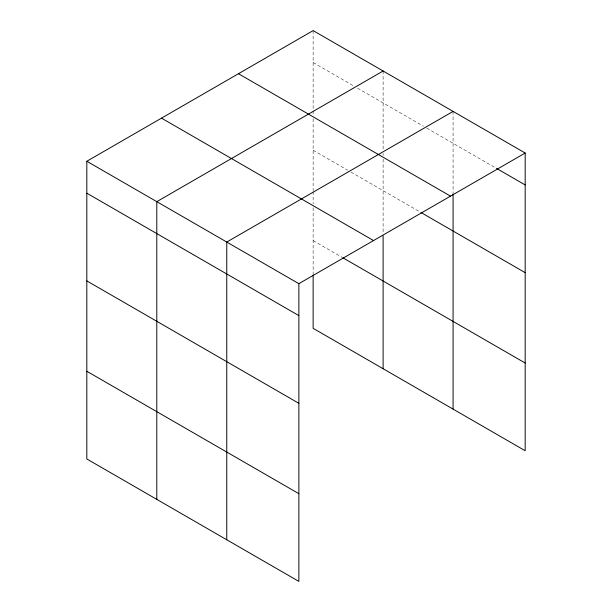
<?xml version="1.0" encoding="UTF-8"?>
<svg xmlns="http://www.w3.org/2000/svg" width="612" height="612" viewBox="0 0 612 612"><rect width="100%" height="100%" fill="white"/><g stroke="black" fill="none" stroke-linecap="round" stroke-linejoin="round"><path stroke-width="0.46" stroke-dasharray="3.06 2.29" d="M313.137 62.523L354.294 86.292M357.592 88.189L423.443 126.217M426.74 128.115L495.682 167.917M313.137 150.238L347.708 170.197M351.005 172.102L420.153 212.027M313.137 240.608L341.947 257.239M453.079 111.399L453.079 192.902M383.112 71L383.112 149.642M383.112 153.451L383.112 155.364M383.112 159.174L383.112 232.996M313.137 30.6L313.137 114.964M313.137 118.774L313.137 190.715M313.137 191.655L313.137 203.895M313.137 207.659L313.137 273.977"/><path stroke-width="0.92" d="M525.18 153.023L298.863 283.677L298.863 581.4L86.82 458.977L86.82 161.262L313.137 30.6L525.18 153.023L525.18 450.738L313.137 328.323L313.137 274.933M383.112 71L156.794 201.662L156.794 499.377M453.079 111.399L226.769 242.054L226.769 539.776M496.5 168.392L525.18 184.946M238.451 73.715L450.493 196.138M420.979 212.502L525.18 272.661M161.507 118.139L373.55 240.562M342.774 257.721L525.18 363.031M86.82 161.262L298.863 283.677M86.82 193.185L298.863 315.608M86.82 280.9L298.863 403.316M86.82 371.27L298.863 493.685M453.079 193.851L453.079 409.114M383.112 235.819L383.112 368.715"/></g></svg>
